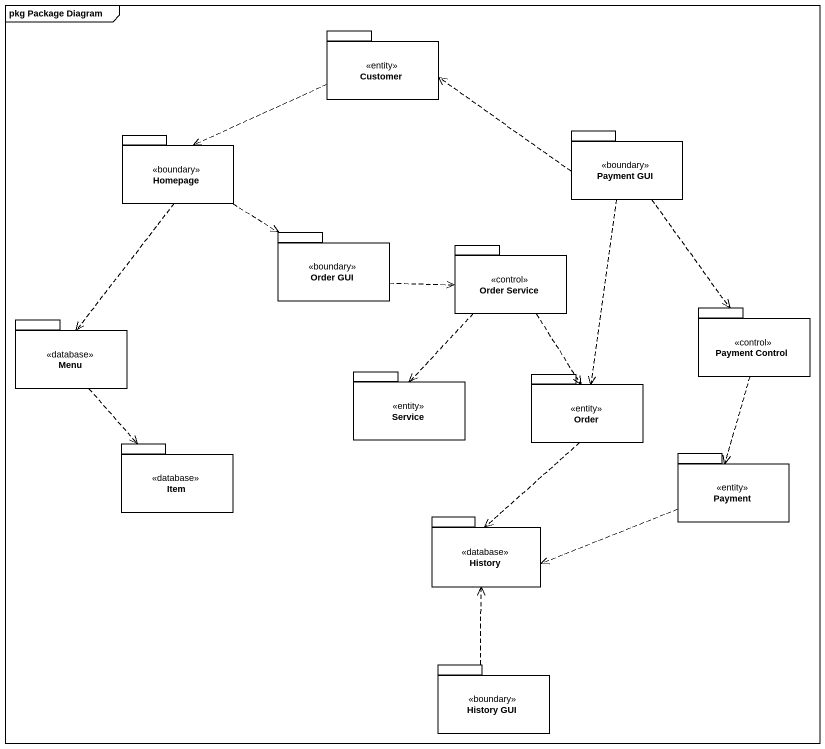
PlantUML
@startuml
mainframe pkg Package Diagram
package Customer <<entity>> {
}
package Homepage <<boundary>> {
}
package "Payment GUI" as Payment_GUI <<boundary>> {
}
package "Order GUI" as Order_GUI <<boundary>> {
}
package "Order Service" as Order_Service <<control>> {
}
package Menu <<database>> {
}
package "Payment Control" as Payment_Control <<control>> {
}
package Service <<entity>> {
}
package Order <<entity>> {
}
package Item <<database>> {
}
package Payment <<entity>> {
}
package History <<database>> {
}
package "History GUI" as History_GUI <<boundary>> {
}
Customer .left.> Homepage
Homepage ..> Order_GUI
Homepage ..> Menu
Payment_GUI .left.> Customer
Payment_GUI ..> Payment_Control
Payment_GUI ..> Order
Order_GUI .right.> Order_Service
Order_Service ..> Service
Order_Service ..> Order
Menu ..> Item
Payment_Control ..> Payment
Order ..> History
Payment .left.> History
History_GUI .up.> History
@enduml
